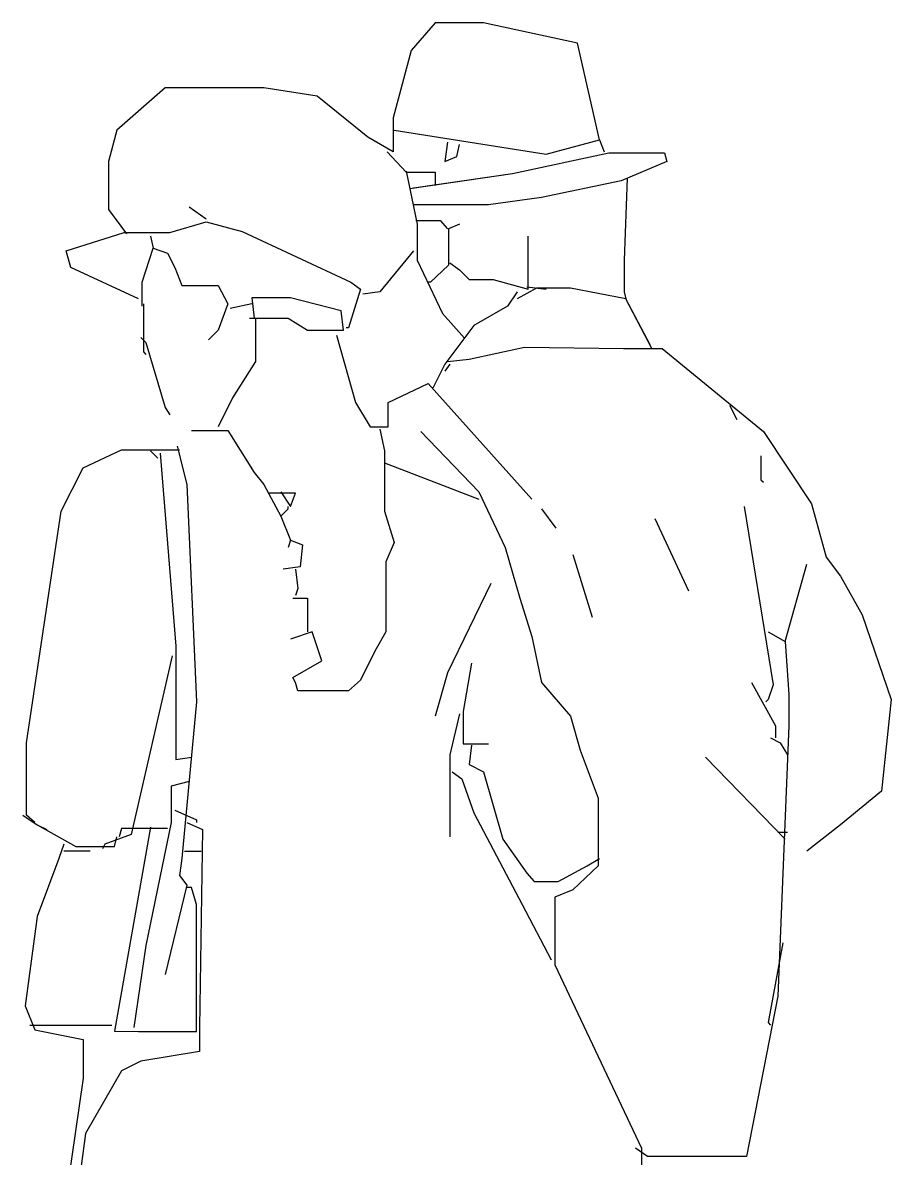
# Model space of a CAD drawing. Header units: millimetres. Extents: x -1579.18 to -1578.23, y 1781.79 to 1783.49.
# Drawn here: x -1579.115 to -1578.395, y 1782.55 to 1783.491 of the extents above; entities that cross this region are included whole.
import ezdxf

# ---------------------------------------------------------------- set-up
doc = ezdxf.new("R2010")
doc.units = ezdxf.units.MM
doc.header["$LTSCALE"] = 10
doc.layers.add('Humanos', color=2, linetype='Continuous')

msp = doc.modelspace()

# ---------------------------------------------------------------- linework, layer by layer
at = {"layer": 'Humanos'}
for p, q in [((-1578.78902, 1783.32735), (-1578.76902, 1783.32735)), ((-1578.78902, 1783.32735), (-1578.76902, 1783.32735)), ((-1578.78902, 1783.32735), (-1578.76902, 1783.32735)), ((-1578.78902, 1783.32735), (-1578.76902, 1783.32735)), ((-1578.78902, 1783.32735), (-1578.76902, 1783.32735)), ((-1578.76902, 1783.32735), (-1578.76302, 1783.32035)), ((-1578.76902, 1783.32735), (-1578.76302, 1783.32035)), ((-1578.76902, 1783.32735), (-1578.76302, 1783.32035)), ((-1578.76902, 1783.32735), (-1578.76302, 1783.32035)), ((-1578.76902, 1783.32735), (-1578.76302, 1783.32035)), ((-1578.75302, 1783.32435), (-1578.76202, 1783.32035)), ((-1578.76202, 1783.32035), (-1578.76202, 1783.29035)), ((-1578.76202, 1783.32035), (-1578.76202, 1783.29035)), ((-1578.69602, 1783.27035), (-1578.69602, 1783.31435)), ((-1578.69602, 1783.27035), (-1578.69602, 1783.31435)), ((-1578.69602, 1783.27035), (-1578.69602, 1783.31435)), ((-1578.69602, 1783.27035), (-1578.69602, 1783.31435)), ((-1578.69602, 1783.27035), (-1578.69602, 1783.31435)), ((-1578.76202, 1783.29035), (-1578.77702, 1783.27635)), ((-1578.76202, 1783.29035), (-1578.77702, 1783.27635)), ((-1578.76102, 1783.29235), (-1578.75302, 1783.28635)), ((-1578.76102, 1783.29235), (-1578.75302, 1783.28635)), ((-1578.76102, 1783.29235), (-1578.75302, 1783.28635)), ((-1578.76102, 1783.29235), (-1578.75302, 1783.28635)), ((-1578.76102, 1783.29235), (-1578.75302, 1783.28635)), ((-1578.76102, 1783.29235), (-1578.75302, 1783.28635)), ((-1578.75302, 1783.28635), (-1578.74502, 1783.27835)), ((-1578.75302, 1783.28635), (-1578.74502, 1783.27835)), ((-1578.75302, 1783.28635), (-1578.74502, 1783.27835)), ((-1578.75302, 1783.28635), (-1578.74502, 1783.27835)), ((-1578.75302, 1783.28635), (-1578.74502, 1783.27835)), ((-1578.75302, 1783.28635), (-1578.74502, 1783.27835)), ((-1578.77702, 1783.27635), (-1578.77902, 1783.27635)), ((-1578.77702, 1783.27635), (-1578.77902, 1783.27635)), ((-1578.74502, 1783.27835), (-1578.72502, 1783.27835)), ((-1578.74502, 1783.27835), (-1578.72502, 1783.27835)), ((-1578.74502, 1783.27835), (-1578.72502, 1783.27835)), ((-1578.74502, 1783.27835), (-1578.72502, 1783.27835)), ((-1578.74502, 1783.27835), (-1578.72502, 1783.27835)), ((-1578.74502, 1783.27835), (-1578.72502, 1783.27835)), ((-1578.72502, 1783.27835), (-1578.69602, 1783.27035)), ((-1578.72502, 1783.27835), (-1578.69602, 1783.27035)), ((-1578.72502, 1783.27835), (-1578.69602, 1783.27035)), ((-1578.72502, 1783.27835), (-1578.69602, 1783.27035)), ((-1578.72502, 1783.27835), (-1578.69602, 1783.27035)), ((-1578.72502, 1783.27835), (-1578.69602, 1783.27035))]:
    msp.add_line(p, q, dxfattribs=at)
for points in [[(-1578.80702, 1783.40235), (-1578.68102, 1783.38235), (-1578.63702, 1783.39435), (-1578.65502, 1783.47435), (-1578.73302, 1783.49135), (-1578.77302, 1783.49135), (-1578.79302, 1783.46835), (-1578.80802, 1783.41235), (-1578.80802, 1783.38435), (-1578.82902, 1783.39635), (-1578.87102, 1783.43035), (-1578.91502, 1783.43735), (-1578.99702, 1783.43735), (-1579.03702, 1783.40235), (-1579.04402, 1783.37635), (-1579.04402, 1783.33635), (-1579.02902, 1783.31635)], [(-1578.76302, 1783.39235), (-1578.76502, 1783.37635), (-1578.75502, 1783.38035), (-1578.75302, 1783.39035)], [(-1578.76302, 1783.39235), (-1578.76502, 1783.37635), (-1578.75502, 1783.38035), (-1578.75302, 1783.39035)], [(-1578.76302, 1783.39235), (-1578.76502, 1783.37635), (-1578.75502, 1783.38035), (-1578.75302, 1783.39035)], [(-1578.63702, 1783.39435), (-1578.63302, 1783.38435)], [(-1578.81302, 1783.38435), (-1578.79702, 1783.36735), (-1578.77302, 1783.36735), (-1578.77302, 1783.35635)], [(-1578.81302, 1783.38435), (-1578.79702, 1783.36735), (-1578.77302, 1783.36735), (-1578.77302, 1783.35635)], [(-1578.81302, 1783.38435), (-1578.79702, 1783.36735), (-1578.77302, 1783.36735), (-1578.77302, 1783.35635)], [(-1578.79407, 1783.35391), (-1578.70902, 1783.36635), (-1578.62902, 1783.38335), (-1578.58302, 1783.38335), (-1578.58102, 1783.37635), (-1578.61902, 1783.36035), (-1578.68502, 1783.34635), (-1578.72902, 1783.34035), (-1578.79129, 1783.34035)], [(-1578.79102, 1783.35435), (-1578.70902, 1783.36635), (-1578.62902, 1783.38335), (-1578.58302, 1783.38335), (-1578.58102, 1783.37635), (-1578.61902, 1783.36035), (-1578.68502, 1783.34635), (-1578.72902, 1783.34035), (-1578.78902, 1783.34035)], [(-1578.79102, 1783.35435), (-1578.70902, 1783.36635), (-1578.62902, 1783.38335), (-1578.58302, 1783.38335), (-1578.58102, 1783.37635), (-1578.61902, 1783.36035), (-1578.68502, 1783.34635), (-1578.72902, 1783.34035), (-1578.78902, 1783.34035)], [(-1578.79102, 1783.35435), (-1578.70902, 1783.36635), (-1578.62902, 1783.38335), (-1578.58302, 1783.38335), (-1578.58102, 1783.37635), (-1578.61902, 1783.36035), (-1578.68502, 1783.34635), (-1578.72902, 1783.34035), (-1578.78902, 1783.34035)], [(-1578.79102, 1783.35435), (-1578.70902, 1783.36635), (-1578.62902, 1783.38335), (-1578.58302, 1783.38335), (-1578.58102, 1783.37635), (-1578.61902, 1783.36035), (-1578.68502, 1783.34635), (-1578.72902, 1783.34035), (-1578.78902, 1783.34035)], [(-1578.79102, 1783.35435), (-1578.70902, 1783.36635), (-1578.62902, 1783.38335), (-1578.58302, 1783.38335), (-1578.58102, 1783.37635), (-1578.61902, 1783.36035), (-1578.68502, 1783.34635), (-1578.72902, 1783.34035), (-1578.78902, 1783.34035)], [(-1578.79102, 1783.35435), (-1578.70902, 1783.36635), (-1578.62902, 1783.38335), (-1578.58302, 1783.38335), (-1578.58102, 1783.37635), (-1578.61902, 1783.36035), (-1578.68502, 1783.34635), (-1578.72902, 1783.34035), (-1578.78902, 1783.34035)], [(-1578.79702, 1783.36835), (-1578.78802, 1783.32435), (-1578.78802, 1783.29435), (-1578.76702, 1783.25035), (-1578.74885, 1783.22991)], [(-1578.79702, 1783.36835), (-1578.78802, 1783.32435), (-1578.78802, 1783.29435), (-1578.76702, 1783.25035), (-1578.75102, 1783.23235)], [(-1578.79702, 1783.36835), (-1578.78802, 1783.32435), (-1578.78802, 1783.29435), (-1578.76702, 1783.25035), (-1578.75102, 1783.23235)], [(-1578.79702, 1783.36835), (-1578.78802, 1783.32435), (-1578.78802, 1783.29435), (-1578.76702, 1783.25035), (-1578.75102, 1783.23235)], [(-1578.61394, 1783.36249), (-1578.61652, 1783.29435), (-1578.61652, 1783.26835), (-1578.61502, 1783.26235)], [(-1578.96302, 1783.32835), (-1578.97702, 1783.33835)], [(-1579.01902, 1783.26235), (-1579.07502, 1783.28835), (-1579.07902, 1783.30235), (-1579.03102, 1783.31735), (-1578.99302, 1783.31735), (-1578.96302, 1783.32635), (-1578.93302, 1783.31835), (-1578.84302, 1783.27635), (-1578.83502, 1783.27035), (-1578.84502, 1783.23835), (-1578.84702, 1783.23835)], [(-1579.00902, 1783.31435), (-1579.00702, 1783.30435)], [(-1579.01602, 1783.25635), (-1579.01602, 1783.27635), (-1579.00702, 1783.30435), (-1578.99502, 1783.30035), (-1578.98902, 1783.28835), (-1578.98302, 1783.27335), (-1578.95302, 1783.27335), (-1578.94502, 1783.25835), (-1578.95302, 1783.23635), (-1578.96102, 1783.22835)], [(-1579.01602, 1783.25635), (-1579.01602, 1783.27635), (-1579.00702, 1783.30435), (-1578.99502, 1783.30035), (-1578.98902, 1783.28835), (-1578.98302, 1783.27335), (-1578.95302, 1783.27335), (-1578.94502, 1783.25835), (-1578.95302, 1783.23635), (-1578.96102, 1783.22835)], [(-1579.01602, 1783.25635), (-1579.01602, 1783.27635), (-1579.00702, 1783.30435), (-1578.99502, 1783.30035), (-1578.98902, 1783.28835), (-1578.98302, 1783.27335), (-1578.95302, 1783.27335), (-1578.94502, 1783.25835), (-1578.95302, 1783.23635), (-1578.96102, 1783.22835)], [(-1579.01602, 1783.25635), (-1579.01602, 1783.27635), (-1579.00702, 1783.30435), (-1578.99502, 1783.30035), (-1578.98902, 1783.28835), (-1578.98302, 1783.27335), (-1578.95302, 1783.27335), (-1578.94502, 1783.25835), (-1578.95302, 1783.23635), (-1578.96102, 1783.22835)], [(-1578.79102, 1783.30235), (-1578.81902, 1783.26835), (-1578.83302, 1783.26635)], [(-1578.70502, 1783.26835), (-1578.71302, 1783.25635), (-1578.74102, 1783.24035), (-1578.76502, 1783.20835), (-1578.77502, 1783.18835)], [(-1578.70502, 1783.26835), (-1578.71302, 1783.25635), (-1578.74102, 1783.24035), (-1578.76502, 1783.20835), (-1578.77502, 1783.18835)], [(-1578.70502, 1783.26835), (-1578.71302, 1783.25635), (-1578.74102, 1783.24035), (-1578.76502, 1783.20835), (-1578.77502, 1783.18835)], [(-1578.70502, 1783.26835), (-1578.71302, 1783.25635), (-1578.74102, 1783.24035), (-1578.76502, 1783.20835), (-1578.77502, 1783.18835)], [(-1578.70502, 1783.26835), (-1578.71302, 1783.25635), (-1578.74102, 1783.24035), (-1578.76502, 1783.20835), (-1578.77502, 1783.18835)], [(-1578.59344, 1783.22135), (-1578.61502, 1783.26235), (-1578.66102, 1783.27135), (-1578.68902, 1783.27135), (-1578.70502, 1783.26235)], [(-1578.59502, 1783.22435), (-1578.61502, 1783.26235), (-1578.66102, 1783.27135), (-1578.68902, 1783.27135), (-1578.70502, 1783.26235)], [(-1578.59502, 1783.22435), (-1578.61502, 1783.26235), (-1578.66102, 1783.27135), (-1578.68902, 1783.27135), (-1578.70502, 1783.26235)], [(-1578.59502, 1783.22435), (-1578.61502, 1783.26235), (-1578.66102, 1783.27135), (-1578.68902, 1783.27135), (-1578.70502, 1783.26235)], [(-1578.69702, 1783.27235), (-1578.68102, 1783.27035)], [(-1578.69702, 1783.27235), (-1578.68102, 1783.27035)], [(-1579.01502, 1783.25835), (-1579.01502, 1783.21835), (-1579.01302, 1783.21635)], [(-1579.01502, 1783.25835), (-1579.01502, 1783.21835), (-1579.01302, 1783.21635)], [(-1579.01502, 1783.25835), (-1579.01502, 1783.21835), (-1579.01302, 1783.21635)], [(-1579.01502, 1783.25835), (-1579.01502, 1783.21835), (-1579.01302, 1783.21635)], [(-1579.01502, 1783.25835), (-1579.01502, 1783.21835), (-1579.01302, 1783.21635)], [(-1579.01502, 1783.25835), (-1579.01502, 1783.21835), (-1579.01302, 1783.21635)], [(-1579.01502, 1783.25835), (-1579.01502, 1783.21835), (-1579.01302, 1783.21635)], [(-1579.01502, 1783.25835), (-1579.01502, 1783.21835), (-1579.01302, 1783.21635)], [(-1579.01502, 1783.25835), (-1579.01502, 1783.21835), (-1579.01302, 1783.21635)], [(-1579.01502, 1783.25835), (-1579.01502, 1783.21835), (-1579.01302, 1783.21635)], [(-1579.01502, 1783.25835), (-1579.01502, 1783.21835), (-1579.01302, 1783.21635)], [(-1579.01502, 1783.25835), (-1579.01502, 1783.21835), (-1579.01302, 1783.21635)], [(-1579.01502, 1783.25835), (-1579.01502, 1783.21835), (-1579.01302, 1783.21635)], [(-1578.92502, 1783.25835), (-1578.94302, 1783.25435)], [(-1578.92502, 1783.25835), (-1578.94302, 1783.25435)], [(-1578.92502, 1783.25835), (-1578.94302, 1783.25435)], [(-1578.92702, 1783.24635), (-1578.89502, 1783.24635), (-1578.87902, 1783.23635), (-1578.84902, 1783.23635), (-1578.85102, 1783.25235), (-1578.89302, 1783.26335), (-1578.92502, 1783.26335), (-1578.92302, 1783.24635)], [(-1578.92702, 1783.24635), (-1578.89502, 1783.24635), (-1578.87902, 1783.23635), (-1578.84902, 1783.23635), (-1578.85102, 1783.25235), (-1578.89302, 1783.26335), (-1578.92502, 1783.26335), (-1578.92302, 1783.24635)], [(-1578.92702, 1783.24635), (-1578.89502, 1783.24635), (-1578.87902, 1783.23635), (-1578.84902, 1783.23635), (-1578.85102, 1783.25235), (-1578.89302, 1783.26335), (-1578.92502, 1783.26335), (-1578.92302, 1783.24635)], [(-1578.92702, 1783.24635), (-1578.89502, 1783.24635), (-1578.87902, 1783.23635), (-1578.84902, 1783.23635), (-1578.85102, 1783.25235), (-1578.89302, 1783.26335), (-1578.92502, 1783.26335), (-1578.92302, 1783.24635)], [(-1578.92702, 1783.24635), (-1578.89502, 1783.24635), (-1578.87902, 1783.23635), (-1578.84902, 1783.23635), (-1578.85102, 1783.25235), (-1578.89302, 1783.26335), (-1578.92502, 1783.26335), (-1578.92302, 1783.24635)], [(-1578.92702, 1783.24635), (-1578.89502, 1783.24635), (-1578.87902, 1783.23635), (-1578.84902, 1783.23635), (-1578.85102, 1783.25235), (-1578.89302, 1783.26335), (-1578.92502, 1783.26335), (-1578.92302, 1783.24635)], [(-1578.92702, 1783.24635), (-1578.89502, 1783.24635), (-1578.87902, 1783.23635), (-1578.84902, 1783.23635), (-1578.85102, 1783.25235), (-1578.89302, 1783.26335), (-1578.92502, 1783.26335), (-1578.92302, 1783.24635)], [(-1578.92202, 1783.24635), (-1578.92202, 1783.21035), (-1578.94102, 1783.18035), (-1578.95302, 1783.15635)], [(-1578.92202, 1783.24635), (-1578.92202, 1783.21035), (-1578.94102, 1783.18035), (-1578.95302, 1783.15635)], [(-1578.92202, 1783.24635), (-1578.92202, 1783.21035), (-1578.94102, 1783.18035), (-1578.95302, 1783.15635)], [(-1578.92202, 1783.24635), (-1578.92202, 1783.21035), (-1578.94102, 1783.18035), (-1578.95302, 1783.15635)], [(-1579.01702, 1783.23035), (-1579.01302, 1783.22635), (-1578.99702, 1783.17235), (-1578.99302, 1783.16635)], [(-1579.01702, 1783.23035), (-1579.01302, 1783.22635), (-1578.99702, 1783.17235), (-1578.99302, 1783.16635)], [(-1579.01702, 1783.23035), (-1579.01302, 1783.22635), (-1578.99702, 1783.17235), (-1578.99302, 1783.16635)], [(-1579.01702, 1783.23035), (-1579.01302, 1783.22635), (-1578.99702, 1783.17235), (-1578.99302, 1783.16635)], [(-1579.01702, 1783.23035), (-1579.01302, 1783.22635), (-1578.99702, 1783.17235), (-1578.99302, 1783.16635)], [(-1579.01702, 1783.23035), (-1579.01302, 1783.22635), (-1578.99702, 1783.17235), (-1578.99302, 1783.16635)], [(-1579.01702, 1783.23035), (-1579.01302, 1783.22635), (-1578.99702, 1783.17235), (-1578.99302, 1783.16635)], [(-1579.01702, 1783.23035), (-1579.01302, 1783.22635), (-1578.99702, 1783.17235), (-1578.99302, 1783.16635)], [(-1579.01702, 1783.23035), (-1579.01302, 1783.22635), (-1578.99702, 1783.17235), (-1578.99302, 1783.16635)], [(-1578.85502, 1783.23235), (-1578.83902, 1783.17635), (-1578.82702, 1783.15635), (-1578.81202, 1783.15635), (-1578.81202, 1783.17635), (-1578.77902, 1783.19235), (-1578.69302, 1783.09635)], [(-1578.85502, 1783.23235), (-1578.83902, 1783.17635), (-1578.82702, 1783.15635), (-1578.81202, 1783.15635), (-1578.81202, 1783.17635), (-1578.77902, 1783.19235), (-1578.69302, 1783.09635)], [(-1578.85502, 1783.23235), (-1578.83902, 1783.17635), (-1578.82702, 1783.15635), (-1578.81202, 1783.15635), (-1578.81202, 1783.17635), (-1578.77902, 1783.19235), (-1578.69302, 1783.09635)], [(-1578.85502, 1783.23235), (-1578.83902, 1783.17635), (-1578.82702, 1783.15635), (-1578.81202, 1783.15635), (-1578.81202, 1783.17635), (-1578.77902, 1783.19235), (-1578.69302, 1783.09635)], [(-1578.76302, 1783.21035), (-1578.74502, 1783.21235), (-1578.69902, 1783.22235), (-1578.61702, 1783.22135), (-1578.58502, 1783.22135), (-1578.50102, 1783.15235), (-1578.46102, 1783.09235), (-1578.44902, 1783.04835), (-1578.43702, 1783.03235), (-1578.41902, 1783.00035), (-1578.39502, 1782.93035), (-1578.40302, 1782.85435), (-1578.43702, 1782.82635), (-1578.46502, 1782.80435)], [(-1578.76302, 1783.21035), (-1578.74502, 1783.21235), (-1578.69902, 1783.22235), (-1578.61702, 1783.22135), (-1578.58502, 1783.22135), (-1578.50102, 1783.15235), (-1578.46102, 1783.09235), (-1578.44902, 1783.04835), (-1578.43702, 1783.03235), (-1578.41902, 1783.00035), (-1578.39502, 1782.93035), (-1578.40302, 1782.85435), (-1578.43702, 1782.82635), (-1578.46502, 1782.80435)], [(-1578.76302, 1783.21035), (-1578.74502, 1783.21235), (-1578.69902, 1783.22235), (-1578.61702, 1783.22135), (-1578.58502, 1783.22135), (-1578.50102, 1783.15235), (-1578.46102, 1783.09235), (-1578.44902, 1783.04835), (-1578.43702, 1783.03235), (-1578.41902, 1783.00035), (-1578.39502, 1782.93035), (-1578.40302, 1782.85435), (-1578.43702, 1782.82635), (-1578.46502, 1782.80435)], [(-1578.76302, 1783.21035), (-1578.74502, 1783.21235), (-1578.69902, 1783.22235), (-1578.61702, 1783.22135), (-1578.58502, 1783.22135), (-1578.50102, 1783.15235), (-1578.46102, 1783.09235), (-1578.44902, 1783.04835), (-1578.43702, 1783.03235), (-1578.41902, 1783.00035), (-1578.39502, 1782.93035), (-1578.40302, 1782.85435), (-1578.43702, 1782.82635), (-1578.46502, 1782.80435)], [(-1578.76302, 1783.21035), (-1578.74502, 1783.21235), (-1578.69902, 1783.22235), (-1578.61702, 1783.22135), (-1578.58502, 1783.22135), (-1578.50102, 1783.15235), (-1578.46102, 1783.09235), (-1578.44902, 1783.04835), (-1578.43702, 1783.03235), (-1578.41902, 1783.00035), (-1578.39502, 1782.93035), (-1578.40302, 1782.85435), (-1578.43702, 1782.82635), (-1578.46502, 1782.80435)], [(-1578.76302, 1783.21035), (-1578.74502, 1783.21235), (-1578.69902, 1783.22235), (-1578.61702, 1783.22135), (-1578.58502, 1783.22135), (-1578.50102, 1783.15235), (-1578.46102, 1783.09235), (-1578.44902, 1783.04835), (-1578.43702, 1783.03235), (-1578.41902, 1783.00035), (-1578.39502, 1782.93035), (-1578.40302, 1782.85435), (-1578.43702, 1782.82635), (-1578.46502, 1782.80435)], [(-1578.76302, 1783.21035), (-1578.74502, 1783.21235), (-1578.69902, 1783.22235), (-1578.61702, 1783.22135), (-1578.58502, 1783.22135), (-1578.50102, 1783.15235), (-1578.46102, 1783.09235), (-1578.44902, 1783.04835), (-1578.43702, 1783.03235), (-1578.41902, 1783.00035), (-1578.39502, 1782.93035), (-1578.40302, 1782.85435), (-1578.43702, 1782.82635), (-1578.46502, 1782.80435)], [(-1578.76102, 1783.20835), (-1578.76502, 1783.20235)], [(-1578.76102, 1783.20835), (-1578.76502, 1783.20235)], [(-1578.76102, 1783.20835), (-1578.76502, 1783.20235)], [(-1578.76102, 1783.20835), (-1578.76502, 1783.20235)], [(-1578.52902, 1783.17435), (-1578.52302, 1783.16235)], [(-1578.52902, 1783.17435), (-1578.52302, 1783.16235)], [(-1578.52902, 1783.17435), (-1578.52302, 1783.16235)], [(-1578.52902, 1783.17435), (-1578.52302, 1783.16235)], [(-1578.78502, 1783.15235), (-1578.73702, 1783.10235), (-1578.71502, 1783.05635), (-1578.70302, 1783.01435), (-1578.69302, 1782.98235), (-1578.68502, 1782.94435), (-1578.66102, 1782.91635), (-1578.65302, 1782.88835), (-1578.63802, 1782.84835), (-1578.63802, 1782.79235), (-1578.65902, 1782.77235), (-1578.67402, 1782.76635), (-1578.67402, 1782.71035), (-1578.60202, 1782.55835), (-1578.60202, 1782.52435), (-1578.62702, 1782.51435), (-1578.73702, 1782.48835), (-1578.89502, 1782.47935), (-1578.95702, 1782.47935), (-1579.07102, 1782.50235), (-1579.07502, 1782.50035)], [(-1578.78502, 1783.15235), (-1578.73702, 1783.10235), (-1578.71502, 1783.05635), (-1578.70302, 1783.01435), (-1578.69302, 1782.98235), (-1578.68502, 1782.94435), (-1578.66102, 1782.91635), (-1578.65302, 1782.88835), (-1578.63802, 1782.84835), (-1578.63802, 1782.79235), (-1578.65902, 1782.77235), (-1578.67402, 1782.76635), (-1578.67402, 1782.71035), (-1578.60202, 1782.55835), (-1578.60202, 1782.52435), (-1578.62702, 1782.51435), (-1578.73702, 1782.48835), (-1578.89502, 1782.47935), (-1578.95702, 1782.47935), (-1579.07102, 1782.50235), (-1579.07502, 1782.50035)], [(-1578.78502, 1783.15235), (-1578.73702, 1783.10235), (-1578.71502, 1783.05635), (-1578.70302, 1783.01435), (-1578.69302, 1782.98235), (-1578.68502, 1782.94435), (-1578.66102, 1782.91635), (-1578.65302, 1782.88835), (-1578.63802, 1782.84835), (-1578.63802, 1782.79235), (-1578.65902, 1782.77235), (-1578.67402, 1782.76635), (-1578.67402, 1782.71035), (-1578.60202, 1782.55835), (-1578.60202, 1782.52435), (-1578.62702, 1782.51435), (-1578.73702, 1782.48835), (-1578.89502, 1782.47935), (-1578.95702, 1782.47935), (-1579.07102, 1782.50235), (-1579.07502, 1782.50035)], [(-1578.78502, 1783.15235), (-1578.73702, 1783.10235), (-1578.71502, 1783.05635), (-1578.70302, 1783.01435), (-1578.69302, 1782.98235), (-1578.68502, 1782.94435), (-1578.66102, 1782.91635), (-1578.65302, 1782.88835), (-1578.63802, 1782.84835), (-1578.63802, 1782.79235), (-1578.65902, 1782.77235), (-1578.67402, 1782.76635), (-1578.67402, 1782.71035), (-1578.60202, 1782.55835), (-1578.60202, 1782.52435), (-1578.62702, 1782.51435), (-1578.73702, 1782.48835), (-1578.89502, 1782.47935), (-1578.95702, 1782.47935), (-1579.07102, 1782.50235), (-1579.07502, 1782.50035)], [(-1578.78502, 1783.15235), (-1578.73702, 1783.10235), (-1578.71502, 1783.05635), (-1578.70302, 1783.01435), (-1578.69302, 1782.98235), (-1578.68502, 1782.94435), (-1578.66102, 1782.91635), (-1578.65302, 1782.88835), (-1578.63802, 1782.84835), (-1578.63802, 1782.79235), (-1578.65902, 1782.77235), (-1578.67402, 1782.76635), (-1578.67402, 1782.71035), (-1578.60202, 1782.55835), (-1578.60202, 1782.52435), (-1578.62702, 1782.51435), (-1578.73702, 1782.48835), (-1578.89502, 1782.47935), (-1578.95702, 1782.47935), (-1579.07102, 1782.50235), (-1579.07502, 1782.50035)], [(-1578.78502, 1783.15235), (-1578.73702, 1783.10235), (-1578.71502, 1783.05635), (-1578.70302, 1783.01435), (-1578.69302, 1782.98235), (-1578.68502, 1782.94435), (-1578.66102, 1782.91635), (-1578.65302, 1782.88835), (-1578.63802, 1782.84835), (-1578.63802, 1782.79235), (-1578.65902, 1782.77235), (-1578.67402, 1782.76635), (-1578.67402, 1782.71035), (-1578.60202, 1782.55835), (-1578.60202, 1782.52435), (-1578.62702, 1782.51435), (-1578.73702, 1782.48835), (-1578.89502, 1782.47935), (-1578.95702, 1782.47935), (-1579.07102, 1782.50235), (-1579.07502, 1782.50035)], [(-1578.97502, 1783.15335), (-1578.94502, 1783.15335), (-1578.92302, 1783.11835), (-1578.91502, 1783.10835), (-1578.90102, 1783.08235), (-1578.89502, 1783.08835), (-1578.89502, 1783.09035)], [(-1578.97502, 1783.15335), (-1578.94502, 1783.15335), (-1578.92302, 1783.11835), (-1578.91502, 1783.10835), (-1578.90102, 1783.08235), (-1578.89502, 1783.08835), (-1578.89502, 1783.09035)], [(-1578.97502, 1783.15335), (-1578.94502, 1783.15335), (-1578.92302, 1783.11835), (-1578.91502, 1783.10835), (-1578.90102, 1783.08235), (-1578.89502, 1783.08835), (-1578.89502, 1783.09035)], [(-1578.97502, 1783.15335), (-1578.94502, 1783.15335), (-1578.92302, 1783.11835), (-1578.91502, 1783.10835), (-1578.90102, 1783.08235), (-1578.89502, 1783.08835), (-1578.89502, 1783.09035)], [(-1578.97502, 1783.15335), (-1578.94502, 1783.15335), (-1578.92302, 1783.11835), (-1578.91502, 1783.10835), (-1578.90102, 1783.08235), (-1578.89502, 1783.08835), (-1578.89502, 1783.09035)], [(-1578.81902, 1783.15435), (-1578.81502, 1783.13635), (-1578.81502, 1783.08635), (-1578.80702, 1783.06035), (-1578.81402, 1783.04435), (-1578.81402, 1782.98635), (-1578.82302, 1782.97035), (-1578.83502, 1782.94635), (-1578.84502, 1782.93735), (-1578.88702, 1782.93735), (-1578.88902, 1782.94435), (-1578.89102, 1782.94835), (-1578.86702, 1782.96235), (-1578.87502, 1782.98635), (-1578.89302, 1782.98035)], [(-1578.81902, 1783.15435), (-1578.81502, 1783.13635), (-1578.81502, 1783.08635), (-1578.80702, 1783.06035), (-1578.81402, 1783.04435), (-1578.81402, 1782.98635), (-1578.82302, 1782.97035), (-1578.83502, 1782.94635), (-1578.84502, 1782.93735), (-1578.88702, 1782.93735), (-1578.88902, 1782.94435), (-1578.89102, 1782.94835), (-1578.86702, 1782.96235), (-1578.87502, 1782.98635), (-1578.89302, 1782.98035)], [(-1578.81902, 1783.15435), (-1578.81502, 1783.13635), (-1578.81502, 1783.08635), (-1578.80702, 1783.06035), (-1578.81402, 1783.04435), (-1578.81402, 1782.98635), (-1578.82302, 1782.97035), (-1578.83502, 1782.94635), (-1578.84502, 1782.93735), (-1578.88702, 1782.93735), (-1578.88902, 1782.94435), (-1578.89102, 1782.94835), (-1578.86702, 1782.96235), (-1578.87502, 1782.98635), (-1578.89302, 1782.98035)], [(-1579.10502, 1782.82835), (-1579.11202, 1782.83435), (-1579.11202, 1782.89435), (-1579.08302, 1783.08635), (-1579.06502, 1783.12235), (-1579.03302, 1783.13735), (-1578.98502, 1783.13735)], [(-1579.10502, 1782.82835), (-1579.11202, 1782.83435), (-1579.11202, 1782.89435), (-1579.08302, 1783.08635), (-1579.06502, 1783.12235), (-1579.03302, 1783.13735), (-1578.98502, 1783.13735)], [(-1579.10502, 1782.82835), (-1579.11202, 1782.83435), (-1579.11202, 1782.89435), (-1579.08302, 1783.08635), (-1579.06502, 1783.12235), (-1579.03302, 1783.13735), (-1578.98502, 1783.13735)], [(-1579.10502, 1782.82835), (-1579.11202, 1782.83435), (-1579.11202, 1782.89435), (-1579.08302, 1783.08635), (-1579.06502, 1783.12235), (-1579.03302, 1783.13735), (-1578.98502, 1783.13735)], [(-1579.10502, 1782.82835), (-1579.11202, 1782.83435), (-1579.11202, 1782.89435), (-1579.08302, 1783.08635), (-1579.06502, 1783.12235), (-1579.03302, 1783.13735), (-1578.98502, 1783.13735)], [(-1579.10502, 1782.82835), (-1579.11202, 1782.83435), (-1579.11202, 1782.89435), (-1579.08302, 1783.08635), (-1579.06502, 1783.12235), (-1579.03302, 1783.13735), (-1578.98502, 1783.13735)], [(-1579.00902, 1783.13635), (-1579.00302, 1783.13035)], [(-1579.00902, 1783.13635), (-1579.00302, 1783.13035)], [(-1579.00102, 1783.13435), (-1578.98802, 1782.97435), (-1578.98802, 1782.88035), (-1578.97502, 1782.88235)], [(-1579.00102, 1783.13435), (-1578.98802, 1782.97435), (-1578.98802, 1782.88035), (-1578.97502, 1782.88235)], [(-1578.98702, 1783.14035), (-1578.97902, 1783.10835), (-1578.97102, 1782.92835), (-1578.98302, 1782.79835), (-1578.98502, 1782.78435), (-1578.97902, 1782.77635), (-1578.99702, 1782.70235)], [(-1578.98702, 1783.14035), (-1578.97902, 1783.10835), (-1578.97102, 1782.92835), (-1578.98302, 1782.79835), (-1578.98502, 1782.78435), (-1578.97902, 1782.77635), (-1578.99702, 1782.70235)], [(-1578.81502, 1783.12635), (-1578.73702, 1783.09635)], [(-1578.81502, 1783.12635), (-1578.73702, 1783.09635)], [(-1578.81502, 1783.12635), (-1578.73702, 1783.09635)], [(-1578.81502, 1783.12635), (-1578.73702, 1783.09635)], [(-1578.81502, 1783.12635), (-1578.73702, 1783.09635)], [(-1578.81502, 1783.12635), (-1578.73702, 1783.09635)], [(-1578.50302, 1783.13235), (-1578.50302, 1783.11235), (-1578.50102, 1783.11035)], [(-1578.90102, 1783.10235), (-1578.89302, 1783.09035), (-1578.88902, 1783.10135), (-1578.91102, 1783.10135)], [(-1578.90102, 1783.10235), (-1578.89302, 1783.09035), (-1578.88902, 1783.10135), (-1578.91102, 1783.10135)], [(-1578.90102, 1783.10235), (-1578.89302, 1783.09035), (-1578.88902, 1783.10135), (-1578.91102, 1783.10135)], [(-1578.90102, 1783.10235), (-1578.89302, 1783.09035), (-1578.88902, 1783.10135), (-1578.91102, 1783.10135)], [(-1578.90102, 1783.10235), (-1578.89302, 1783.09035), (-1578.88902, 1783.10135), (-1578.91102, 1783.10135)], [(-1578.90102, 1783.10235), (-1578.89302, 1783.09035), (-1578.88902, 1783.10135), (-1578.91102, 1783.10135)], [(-1578.90102, 1783.10235), (-1578.89302, 1783.09035), (-1578.88902, 1783.10135), (-1578.91102, 1783.10135)], [(-1578.90102, 1783.10235), (-1578.89302, 1783.09035), (-1578.88902, 1783.10135), (-1578.91102, 1783.10135)], [(-1578.68502, 1783.08835), (-1578.67302, 1783.07235)], [(-1578.68502, 1783.08835), (-1578.67302, 1783.07235)], [(-1578.68502, 1783.08835), (-1578.67302, 1783.07235)], [(-1578.68502, 1783.08835), (-1578.67302, 1783.07235)], [(-1578.68502, 1783.08835), (-1578.67302, 1783.07235)], [(-1578.68502, 1783.08835), (-1578.67302, 1783.07235)], [(-1578.68502, 1783.08835), (-1578.67302, 1783.07235)], [(-1578.68502, 1783.08835), (-1578.67302, 1783.07235)], [(-1578.51702, 1783.09035), (-1578.49302, 1782.94235), (-1578.49702, 1782.93035), (-1578.49902, 1782.92835)], [(-1578.51702, 1783.09035), (-1578.49302, 1782.94235), (-1578.49702, 1782.93035), (-1578.49902, 1782.92835)], [(-1578.51702, 1783.09035), (-1578.49302, 1782.94235), (-1578.49702, 1782.93035), (-1578.49902, 1782.92835)], [(-1578.90102, 1783.08235), (-1578.89302, 1783.06235), (-1578.89502, 1783.05635)], [(-1578.90102, 1783.08235), (-1578.89302, 1783.06235), (-1578.89502, 1783.05635)], [(-1578.90102, 1783.08235), (-1578.89302, 1783.06235), (-1578.89502, 1783.05635)], [(-1578.59102, 1783.08035), (-1578.56302, 1783.02035)], [(-1578.59102, 1783.08035), (-1578.56302, 1783.02035)], [(-1578.59102, 1783.08035), (-1578.56302, 1783.02035)], [(-1578.59102, 1783.08035), (-1578.56302, 1783.02035)], [(-1578.59102, 1783.08035), (-1578.56302, 1783.02035)], [(-1578.59102, 1783.08035), (-1578.56302, 1783.02035)], [(-1578.59102, 1783.08035), (-1578.56302, 1783.02035)], [(-1578.89302, 1783.06235), (-1578.88302, 1783.05835), (-1578.88502, 1783.04035), (-1578.89902, 1783.03835)], [(-1578.65902, 1783.05035), (-1578.64302, 1782.99835)], [(-1578.65902, 1783.05035), (-1578.64302, 1782.99835)], [(-1578.65902, 1783.05035), (-1578.64302, 1782.99835)], [(-1578.65902, 1783.05035), (-1578.64302, 1782.99835)], [(-1578.65902, 1783.05035), (-1578.64302, 1782.99835)], [(-1578.65902, 1783.05035), (-1578.64302, 1782.99835)], [(-1578.65902, 1783.05035), (-1578.64302, 1782.99835)], [(-1578.65902, 1783.05035), (-1578.64302, 1782.99835)], [(-1578.65902, 1783.05035), (-1578.64302, 1782.99835)], [(-1578.65902, 1783.05035), (-1578.64302, 1782.99835)], [(-1578.65902, 1783.05035), (-1578.64302, 1782.99835)], [(-1578.49702, 1782.98635), (-1578.48302, 1782.97835), (-1578.46502, 1783.04235)], [(-1578.49702, 1782.98635), (-1578.48302, 1782.97835), (-1578.46502, 1783.04235)], [(-1578.49702, 1782.98635), (-1578.48302, 1782.97835), (-1578.46502, 1783.04235)], [(-1578.49702, 1782.98635), (-1578.48302, 1782.97835), (-1578.46502, 1783.04235)], [(-1578.49702, 1782.98635), (-1578.48302, 1782.97835), (-1578.46502, 1783.04235)], [(-1578.49702, 1782.98635), (-1578.48302, 1782.97835), (-1578.46502, 1783.04235)], [(-1578.49702, 1782.98635), (-1578.48302, 1782.97835), (-1578.46502, 1783.04235)], [(-1578.49702, 1782.98635), (-1578.48302, 1782.97835), (-1578.46502, 1783.04235)], [(-1578.88902, 1783.03835), (-1578.88702, 1783.02235), (-1578.88902, 1783.01635)], [(-1578.88902, 1783.03835), (-1578.88702, 1783.02235), (-1578.88902, 1783.01635)], [(-1578.88902, 1783.03835), (-1578.88702, 1783.02235), (-1578.88902, 1783.01635)], [(-1578.88902, 1783.03835), (-1578.88702, 1783.02235), (-1578.88902, 1783.01635)], [(-1578.88902, 1783.03835), (-1578.88702, 1783.02235), (-1578.88902, 1783.01635)], [(-1578.72702, 1783.02635), (-1578.76302, 1782.95235), (-1578.77302, 1782.91635)], [(-1578.72702, 1783.02635), (-1578.76302, 1782.95235), (-1578.77302, 1782.91635)], [(-1578.72702, 1783.02635), (-1578.76302, 1782.95235), (-1578.77302, 1782.91635)], [(-1578.72702, 1783.02635), (-1578.76302, 1782.95235), (-1578.77302, 1782.91635)], [(-1578.72702, 1783.02635), (-1578.76302, 1782.95235), (-1578.77302, 1782.91635)], [(-1578.72702, 1783.02635), (-1578.76302, 1782.95235), (-1578.77302, 1782.91635)], [(-1578.72702, 1783.02635), (-1578.76302, 1782.95235), (-1578.77302, 1782.91635)], [(-1578.72702, 1783.02635), (-1578.76302, 1782.95235), (-1578.77302, 1782.91635)], [(-1578.72702, 1783.02635), (-1578.76302, 1782.95235), (-1578.77302, 1782.91635)], [(-1578.72702, 1783.02635), (-1578.76302, 1782.95235), (-1578.77302, 1782.91635)], [(-1578.72702, 1783.02635), (-1578.76302, 1782.95235), (-1578.77302, 1782.91635)], [(-1578.72702, 1783.02635), (-1578.76302, 1782.95235), (-1578.77302, 1782.91635)], [(-1578.89102, 1783.01435), (-1578.87902, 1783.01435), (-1578.87902, 1782.98635)], [(-1578.89102, 1783.01435), (-1578.87902, 1783.01435), (-1578.87902, 1782.98635)], [(-1578.89102, 1783.01435), (-1578.87902, 1783.01435), (-1578.87902, 1782.98635)], [(-1578.89102, 1783.01435), (-1578.87902, 1783.01435), (-1578.87902, 1782.98635)], [(-1578.89102, 1783.01435), (-1578.87902, 1783.01435), (-1578.87902, 1782.98635)], [(-1578.48302, 1782.97835), (-1578.48002, 1782.93435), (-1578.48002, 1782.90835), (-1578.48902, 1782.68435), (-1578.51502, 1782.55135), (-1578.59702, 1782.55135), (-1578.60702, 1782.55835)], [(-1578.48302, 1782.97835), (-1578.48002, 1782.93435), (-1578.48002, 1782.90835), (-1578.48902, 1782.68435), (-1578.51502, 1782.55135), (-1578.59702, 1782.55135), (-1578.60702, 1782.55835)], [(-1578.99102, 1782.96635), (-1579.02502, 1782.81835), (-1579.04702, 1782.81035), (-1579.04902, 1782.80635)], [(-1578.99102, 1782.96635), (-1579.02502, 1782.81835), (-1579.04702, 1782.81035), (-1579.04902, 1782.80635)], [(-1578.99102, 1782.96635), (-1579.02502, 1782.81835), (-1579.04702, 1782.81035), (-1579.04902, 1782.80635)], [(-1578.99102, 1782.96635), (-1579.02502, 1782.81835), (-1579.04702, 1782.81035), (-1579.04902, 1782.80635)], [(-1578.99102, 1782.96635), (-1579.02502, 1782.81835), (-1579.04702, 1782.81035), (-1579.04902, 1782.80635)], [(-1578.99102, 1782.96635), (-1579.02502, 1782.81835), (-1579.04702, 1782.81035), (-1579.04902, 1782.80635)], [(-1578.99102, 1782.96635), (-1579.02502, 1782.81835), (-1579.04702, 1782.81035), (-1579.04902, 1782.80635)], [(-1578.99102, 1782.96635), (-1579.02502, 1782.81835), (-1579.04702, 1782.81035), (-1579.04902, 1782.80635)], [(-1578.99102, 1782.96635), (-1579.02502, 1782.81835), (-1579.04702, 1782.81035), (-1579.04902, 1782.80635)], [(-1578.99102, 1782.96635), (-1579.02502, 1782.81835), (-1579.04702, 1782.81035), (-1579.04902, 1782.80635)], [(-1578.99102, 1782.96635), (-1579.02502, 1782.81835), (-1579.04702, 1782.81035), (-1579.04902, 1782.80635)], [(-1578.99102, 1782.96635), (-1579.02502, 1782.81835), (-1579.04702, 1782.81035), (-1579.04902, 1782.80635)], [(-1578.99102, 1782.96635), (-1579.02502, 1782.81835), (-1579.04702, 1782.81035), (-1579.04902, 1782.80635)], [(-1578.74302, 1782.96035), (-1578.75002, 1782.92035), (-1578.75002, 1782.89335), (-1578.72902, 1782.89335)], [(-1578.74302, 1782.96035), (-1578.75002, 1782.92035), (-1578.75002, 1782.89335), (-1578.72902, 1782.89335)], [(-1578.74302, 1782.96035), (-1578.75002, 1782.92035), (-1578.75002, 1782.89335), (-1578.72902, 1782.89335)], [(-1578.74302, 1782.96035), (-1578.75002, 1782.92035), (-1578.75002, 1782.89335), (-1578.72902, 1782.89335)], [(-1578.74302, 1782.96035), (-1578.75002, 1782.92035), (-1578.75002, 1782.89335), (-1578.72902, 1782.89335)], [(-1578.74302, 1782.96035), (-1578.75002, 1782.92035), (-1578.75002, 1782.89335), (-1578.72902, 1782.89335)], [(-1578.74302, 1782.96035), (-1578.75002, 1782.92035), (-1578.75002, 1782.89335), (-1578.72902, 1782.89335)], [(-1578.74302, 1782.96035), (-1578.75002, 1782.92035), (-1578.75002, 1782.89335), (-1578.72902, 1782.89335)], [(-1578.74302, 1782.96035), (-1578.75002, 1782.92035), (-1578.75002, 1782.89335), (-1578.72902, 1782.89335)], [(-1578.74302, 1782.96035), (-1578.75002, 1782.92035), (-1578.75002, 1782.89335), (-1578.72902, 1782.89335)], [(-1578.74302, 1782.96035), (-1578.75002, 1782.92035), (-1578.75002, 1782.89335), (-1578.72902, 1782.89335)], [(-1578.51102, 1782.94435), (-1578.49102, 1782.90835), (-1578.49102, 1782.89835)], [(-1578.51102, 1782.94435), (-1578.49102, 1782.90835), (-1578.49102, 1782.89835)], [(-1578.51102, 1782.94435), (-1578.49102, 1782.90835), (-1578.49102, 1782.89835)], [(-1578.51102, 1782.94435), (-1578.49102, 1782.90835), (-1578.49102, 1782.89835)], [(-1578.75302, 1782.91835), (-1578.76102, 1782.88435), (-1578.76102, 1782.81635)], [(-1578.75302, 1782.91835), (-1578.76102, 1782.88435), (-1578.76102, 1782.81635)], [(-1578.75302, 1782.91835), (-1578.76102, 1782.88435), (-1578.76102, 1782.81635)], [(-1578.75302, 1782.91835), (-1578.76102, 1782.88435), (-1578.76102, 1782.81635)], [(-1578.75302, 1782.91835), (-1578.76102, 1782.88435), (-1578.76102, 1782.81635)], [(-1578.49502, 1782.89835), (-1578.48702, 1782.89435), (-1578.48102, 1782.88435)], [(-1578.49502, 1782.89835), (-1578.48702, 1782.89435), (-1578.48102, 1782.88435)], [(-1578.74302, 1782.89235), (-1578.74502, 1782.87635), (-1578.73302, 1782.87035), (-1578.71702, 1782.81435), (-1578.69702, 1782.78635), (-1578.69102, 1782.77935), (-1578.67102, 1782.77935), (-1578.64702, 1782.79235), (-1578.63702, 1782.79835)], [(-1578.74302, 1782.89235), (-1578.74502, 1782.87635), (-1578.73302, 1782.87035), (-1578.71702, 1782.81435), (-1578.69702, 1782.78635), (-1578.69102, 1782.77935), (-1578.67102, 1782.77935), (-1578.64702, 1782.79235), (-1578.63702, 1782.79835)], [(-1578.74302, 1782.89235), (-1578.74502, 1782.87635), (-1578.73302, 1782.87035), (-1578.71702, 1782.81435), (-1578.69702, 1782.78635), (-1578.69102, 1782.77935), (-1578.67102, 1782.77935), (-1578.64702, 1782.79235), (-1578.63702, 1782.79835)], [(-1578.74302, 1782.89235), (-1578.74502, 1782.87635), (-1578.73302, 1782.87035), (-1578.71702, 1782.81435), (-1578.69702, 1782.78635), (-1578.69102, 1782.77935), (-1578.67102, 1782.77935), (-1578.64702, 1782.79235), (-1578.63702, 1782.79835)], [(-1578.54902, 1782.88235), (-1578.48302, 1782.81435)], [(-1578.54902, 1782.88235), (-1578.48302, 1782.81435)], [(-1578.54902, 1782.88235), (-1578.48302, 1782.81435)], [(-1578.54902, 1782.88235), (-1578.48302, 1782.81435)], [(-1578.54902, 1782.88235), (-1578.48302, 1782.81435)], [(-1578.54902, 1782.88235), (-1578.48302, 1782.81435)], [(-1578.75902, 1782.87035), (-1578.75102, 1782.86435), (-1578.74102, 1782.83635), (-1578.70102, 1782.76035), (-1578.67702, 1782.71435)], [(-1578.75902, 1782.87035), (-1578.75102, 1782.86435), (-1578.74102, 1782.83635), (-1578.70102, 1782.76035), (-1578.67702, 1782.71435)], [(-1578.75902, 1782.87035), (-1578.75102, 1782.86435), (-1578.74102, 1782.83635), (-1578.70102, 1782.76035), (-1578.67702, 1782.71435)], [(-1578.75902, 1782.87035), (-1578.75102, 1782.86435), (-1578.74102, 1782.83635), (-1578.70102, 1782.76035), (-1578.67702, 1782.71435)], [(-1578.75902, 1782.87035), (-1578.75102, 1782.86435), (-1578.74102, 1782.83635), (-1578.70102, 1782.76035), (-1578.67702, 1782.71435)], [(-1578.75902, 1782.87035), (-1578.75102, 1782.86435), (-1578.74102, 1782.83635), (-1578.70102, 1782.76035), (-1578.67702, 1782.71435)], [(-1578.75902, 1782.87035), (-1578.75102, 1782.86435), (-1578.74102, 1782.83635), (-1578.70102, 1782.76035), (-1578.67702, 1782.71435)], [(-1578.75902, 1782.87035), (-1578.75102, 1782.86435), (-1578.74102, 1782.83635), (-1578.70102, 1782.76035), (-1578.67702, 1782.71435)], [(-1578.75902, 1782.87035), (-1578.75102, 1782.86435), (-1578.74102, 1782.83635), (-1578.70102, 1782.76035), (-1578.67702, 1782.71435)], [(-1578.75902, 1782.87035), (-1578.75102, 1782.86435), (-1578.74102, 1782.83635), (-1578.70102, 1782.76035), (-1578.67702, 1782.71435)], [(-1578.75902, 1782.87035), (-1578.75102, 1782.86435), (-1578.74102, 1782.83635), (-1578.70102, 1782.76035), (-1578.67702, 1782.71435)], [(-1578.75902, 1782.87035), (-1578.75102, 1782.86435), (-1578.74102, 1782.83635), (-1578.70102, 1782.76035), (-1578.67702, 1782.71435)], [(-1578.97702, 1782.86235), (-1578.99202, 1782.85835), (-1578.99202, 1782.82835), (-1579.01302, 1782.72635), (-1579.02302, 1782.65835)], [(-1578.97702, 1782.86235), (-1578.99202, 1782.85835), (-1578.99202, 1782.82835), (-1579.01302, 1782.72635), (-1579.02302, 1782.65835)], [(-1578.97702, 1782.86235), (-1578.99202, 1782.85835), (-1578.99202, 1782.82835), (-1579.01302, 1782.72635), (-1579.02302, 1782.65835)], [(-1578.97702, 1782.86235), (-1578.99202, 1782.85835), (-1578.99202, 1782.82835), (-1579.01302, 1782.72635), (-1579.02302, 1782.65835)], [(-1579.11502, 1782.83435), (-1579.10302, 1782.82635), (-1579.09502, 1782.82235)], [(-1579.11502, 1782.83435), (-1579.10302, 1782.82635), (-1579.09502, 1782.82235)], [(-1579.11502, 1782.83435), (-1579.10302, 1782.82635), (-1579.09502, 1782.82235)], [(-1579.11502, 1782.83435), (-1579.10302, 1782.82635), (-1579.09502, 1782.82235)], [(-1579.11502, 1782.83435), (-1579.10302, 1782.82635), (-1579.09502, 1782.82235)], [(-1579.11502, 1782.83435), (-1579.10302, 1782.82635), (-1579.09502, 1782.82235)], [(-1578.98902, 1782.83835), (-1578.97102, 1782.83035), (-1578.97102, 1782.82835)], [(-1578.98902, 1782.83835), (-1578.97102, 1782.83035), (-1578.97102, 1782.82835)], [(-1578.98902, 1782.83835), (-1578.97102, 1782.83035), (-1578.97102, 1782.82835)], [(-1578.98902, 1782.83835), (-1578.97102, 1782.83035), (-1578.97102, 1782.82835)], [(-1578.98902, 1782.83835), (-1578.97102, 1782.83035), (-1578.97102, 1782.82835)], [(-1578.98902, 1782.83835), (-1578.97102, 1782.83035), (-1578.97102, 1782.82835)], [(-1578.98902, 1782.83835), (-1578.97102, 1782.83035), (-1578.97102, 1782.82835)], [(-1578.98902, 1782.83835), (-1578.97102, 1782.83035), (-1578.97102, 1782.82835)], [(-1578.98902, 1782.83835), (-1578.97102, 1782.83035), (-1578.97102, 1782.82835)], [(-1579.10302, 1782.82635), (-1579.07102, 1782.80835), (-1579.03902, 1782.80835), (-1579.03702, 1782.81635)], [(-1579.10302, 1782.82635), (-1579.07102, 1782.80835), (-1579.03902, 1782.80835), (-1579.03702, 1782.81635)], [(-1579.10302, 1782.82635), (-1579.07102, 1782.80835), (-1579.03902, 1782.80835), (-1579.03702, 1782.81635)], [(-1579.10302, 1782.82635), (-1579.07102, 1782.80835), (-1579.03902, 1782.80835), (-1579.03702, 1782.81635)], [(-1579.10302, 1782.82635), (-1579.07102, 1782.80835), (-1579.03902, 1782.80835), (-1579.03702, 1782.81635)], [(-1579.10302, 1782.82635), (-1579.07102, 1782.80835), (-1579.03902, 1782.80835), (-1579.03702, 1782.81635)], [(-1579.10302, 1782.82635), (-1579.07102, 1782.80835), (-1579.03902, 1782.80835), (-1579.03702, 1782.81635)], [(-1578.97902, 1782.82835), (-1578.96602, 1782.82235), (-1578.96852, 1782.65835), (-1578.96852, 1782.63835), (-1579.01702, 1782.63035), (-1579.03302, 1782.62235), (-1579.06302, 1782.57035), (-1579.07102, 1782.51035), (-1579.06702, 1782.50435)], [(-1578.97902, 1782.82835), (-1578.96602, 1782.82235), (-1578.96852, 1782.65835), (-1578.96852, 1782.63835), (-1579.01702, 1782.63035), (-1579.03302, 1782.62235), (-1579.06302, 1782.57035), (-1579.07102, 1782.51035), (-1579.06702, 1782.50435)], [(-1578.97902, 1782.82835), (-1578.96602, 1782.82235), (-1578.96852, 1782.65835), (-1578.96852, 1782.63835), (-1579.01702, 1782.63035), (-1579.03302, 1782.62235), (-1579.06302, 1782.57035), (-1579.07102, 1782.51035), (-1579.06702, 1782.50435)], [(-1579.00902, 1782.82435), (-1579.03902, 1782.65535), (-1579.01902, 1782.65485), (-1578.97102, 1782.65485), (-1578.97102, 1782.76035), (-1578.97502, 1782.77435), (-1578.97902, 1782.77435)], [(-1578.99502, 1782.82335), (-1579.03302, 1782.82335), (-1579.03502, 1782.81635)], [(-1578.99502, 1782.82335), (-1579.03302, 1782.82335), (-1579.03502, 1782.81635)], [(-1578.99502, 1782.82335), (-1579.03302, 1782.82335), (-1579.03502, 1782.81635)], [(-1578.99502, 1782.82335), (-1579.03302, 1782.82335), (-1579.03502, 1782.81635)], [(-1578.99502, 1782.82335), (-1579.03302, 1782.82335), (-1579.03502, 1782.81635)], [(-1578.99502, 1782.82335), (-1579.03302, 1782.82335), (-1579.03502, 1782.81635)], [(-1578.99502, 1782.82335), (-1579.03302, 1782.82335), (-1579.03502, 1782.81635)], [(-1578.99502, 1782.82335), (-1579.03302, 1782.82335), (-1579.03502, 1782.81635)], [(-1578.99502, 1782.82335), (-1579.03302, 1782.82335), (-1579.03502, 1782.81635)], [(-1578.99502, 1782.82335), (-1579.03302, 1782.82335), (-1579.03502, 1782.81635)], [(-1578.99502, 1782.82335), (-1579.03302, 1782.82335), (-1579.03502, 1782.81635)], [(-1578.99502, 1782.82335), (-1579.03302, 1782.82335), (-1579.03502, 1782.81635)], [(-1578.48902, 1782.82035), (-1578.48102, 1782.82035)], [(-1578.48902, 1782.82035), (-1578.48102, 1782.82035)], [(-1578.48902, 1782.82035), (-1578.48102, 1782.82035)], [(-1578.48902, 1782.82035), (-1578.48102, 1782.82035)], [(-1578.48902, 1782.82035), (-1578.48102, 1782.82035)], [(-1578.48902, 1782.82035), (-1578.48102, 1782.82035)], [(-1578.48902, 1782.82035), (-1578.48102, 1782.82035)], [(-1578.48902, 1782.82035), (-1578.48102, 1782.82035)], [(-1578.48902, 1782.82035), (-1578.48102, 1782.82035)], [(-1578.48902, 1782.82035), (-1578.48102, 1782.82035)], [(-1578.48902, 1782.82035), (-1578.48102, 1782.82035)], [(-1578.48902, 1782.82035), (-1578.48102, 1782.82035)], [(-1578.48902, 1782.82035), (-1578.48102, 1782.82035)], [(-1579.08102, 1782.81035), (-1579.08502, 1782.79835), (-1579.10302, 1782.75035), (-1579.11302, 1782.67635), (-1579.10502, 1782.65635), (-1579.06502, 1782.64835), (-1579.06502, 1782.61635), (-1579.07802, 1782.52635), (-1579.07952, 1782.49035), (-1579.07952, 1782.42235)], [(-1579.08102, 1782.81035), (-1579.08502, 1782.79835), (-1579.10302, 1782.75035), (-1579.11302, 1782.67635), (-1579.10502, 1782.65635), (-1579.06502, 1782.64835), (-1579.06502, 1782.61635), (-1579.07802, 1782.52635), (-1579.07952, 1782.49035), (-1579.07952, 1782.42235)], [(-1579.08102, 1782.81035), (-1579.08502, 1782.79835), (-1579.10302, 1782.75035), (-1579.11302, 1782.67635), (-1579.10502, 1782.65635), (-1579.06502, 1782.64835), (-1579.06502, 1782.61635), (-1579.07802, 1782.52635), (-1579.07952, 1782.49035), (-1579.07952, 1782.42235)], [(-1579.08102, 1782.81035), (-1579.08502, 1782.79835), (-1579.10302, 1782.75035), (-1579.11302, 1782.67635), (-1579.10502, 1782.65635), (-1579.06502, 1782.64835), (-1579.06502, 1782.61635), (-1579.07802, 1782.52635), (-1579.07952, 1782.49035), (-1579.07952, 1782.42235)], [(-1579.08102, 1782.81035), (-1579.08502, 1782.79835), (-1579.10302, 1782.75035), (-1579.11302, 1782.67635), (-1579.10502, 1782.65635), (-1579.06502, 1782.64835), (-1579.06502, 1782.61635), (-1579.07802, 1782.52635), (-1579.07952, 1782.49035), (-1579.07952, 1782.42235)], [(-1579.05902, 1782.80435), (-1579.08102, 1782.80435)], [(-1579.05902, 1782.80435), (-1579.08102, 1782.80435)], [(-1579.05902, 1782.80435), (-1579.08102, 1782.80435)], [(-1579.05902, 1782.80435), (-1579.08102, 1782.80435)], [(-1579.05902, 1782.80435), (-1579.08102, 1782.80435)], [(-1579.05902, 1782.80435), (-1579.08102, 1782.80435)], [(-1579.05902, 1782.80435), (-1579.08102, 1782.80435)], [(-1579.05902, 1782.80435), (-1579.08102, 1782.80435)], [(-1578.98102, 1782.80435), (-1578.96702, 1782.80435)], [(-1578.98102, 1782.80435), (-1578.96702, 1782.80435)], [(-1578.98102, 1782.80435), (-1578.96702, 1782.80435)], [(-1578.98102, 1782.80435), (-1578.96702, 1782.80435)], [(-1578.98102, 1782.80435), (-1578.96702, 1782.80435)], [(-1578.98102, 1782.80435), (-1578.96702, 1782.80435)], [(-1578.98102, 1782.80435), (-1578.96702, 1782.80435)], [(-1578.98102, 1782.80435), (-1578.96702, 1782.80435)], [(-1578.98102, 1782.80435), (-1578.96702, 1782.80435)], [(-1578.98102, 1782.80435), (-1578.96702, 1782.80435)], [(-1578.48502, 1782.72835), (-1578.49702, 1782.66235), (-1578.49502, 1782.66035)], [(-1578.48502, 1782.72835), (-1578.49702, 1782.66235), (-1578.49502, 1782.66035)], [(-1578.48502, 1782.72835), (-1578.49702, 1782.66235), (-1578.49502, 1782.66035)], [(-1579.10902, 1782.66035), (-1579.04102, 1782.66035)], [(-1579.10902, 1782.66035), (-1579.04102, 1782.66035)], [(-1579.10902, 1782.66035), (-1579.04102, 1782.66035)], [(-1579.10902, 1782.66035), (-1579.04102, 1782.66035)]]:
    msp.add_lwpolyline(points, dxfattribs=at)

doc.saveas('drawing.dxf')
